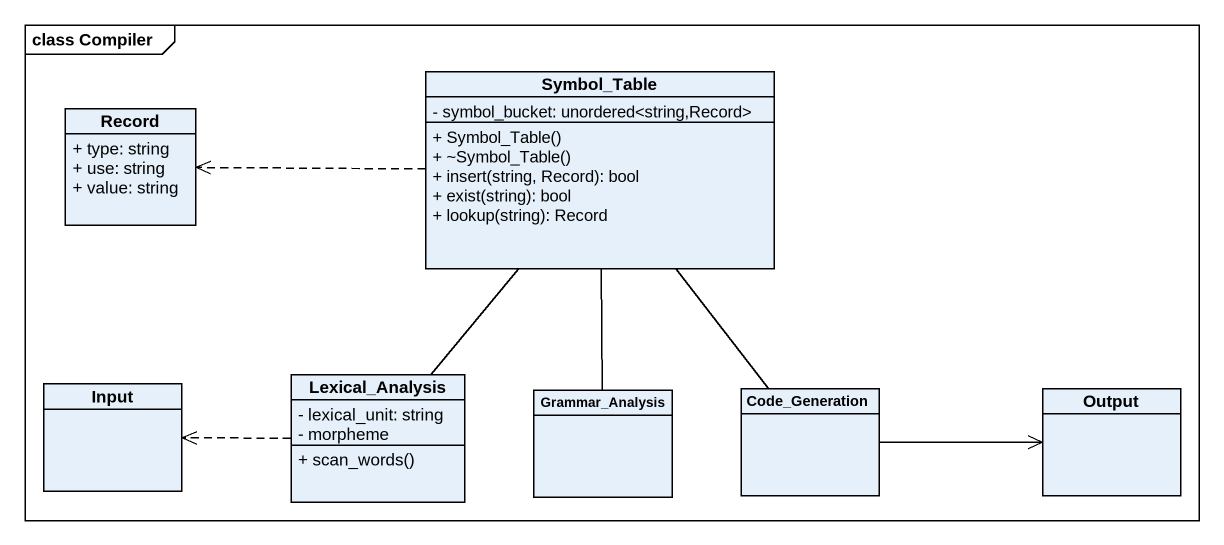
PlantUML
@startuml
mainframe class Compiler
hide circle
hide empty members
skinparam classAttributeIconSize 0
class Symbol_Table {
  - symbol_bucket: unordered<string,Record>
  + Symbol_Table()
  + ~Symbol_Table()
  + insert(string, Record): bool
  + exist(string): bool
  + lookup(string): Record
}
class "Record" as Record_ {
  + type: string
  + use: string
  + value: string
}
class Input
class Lexical_Analysis {
  - lexical_unit: string
  - morpheme
  + scan_words()
}
class Grammar_Analysis
class Code_Generation
class Output
Symbol_Table .left.> Record_
Symbol_Table -- Grammar_Analysis
Symbol_Table -- Code_Generation
Lexical_Analysis -up- Symbol_Table
Lexical_Analysis .left.> Input
Code_Generation -right-> Output
@enduml
